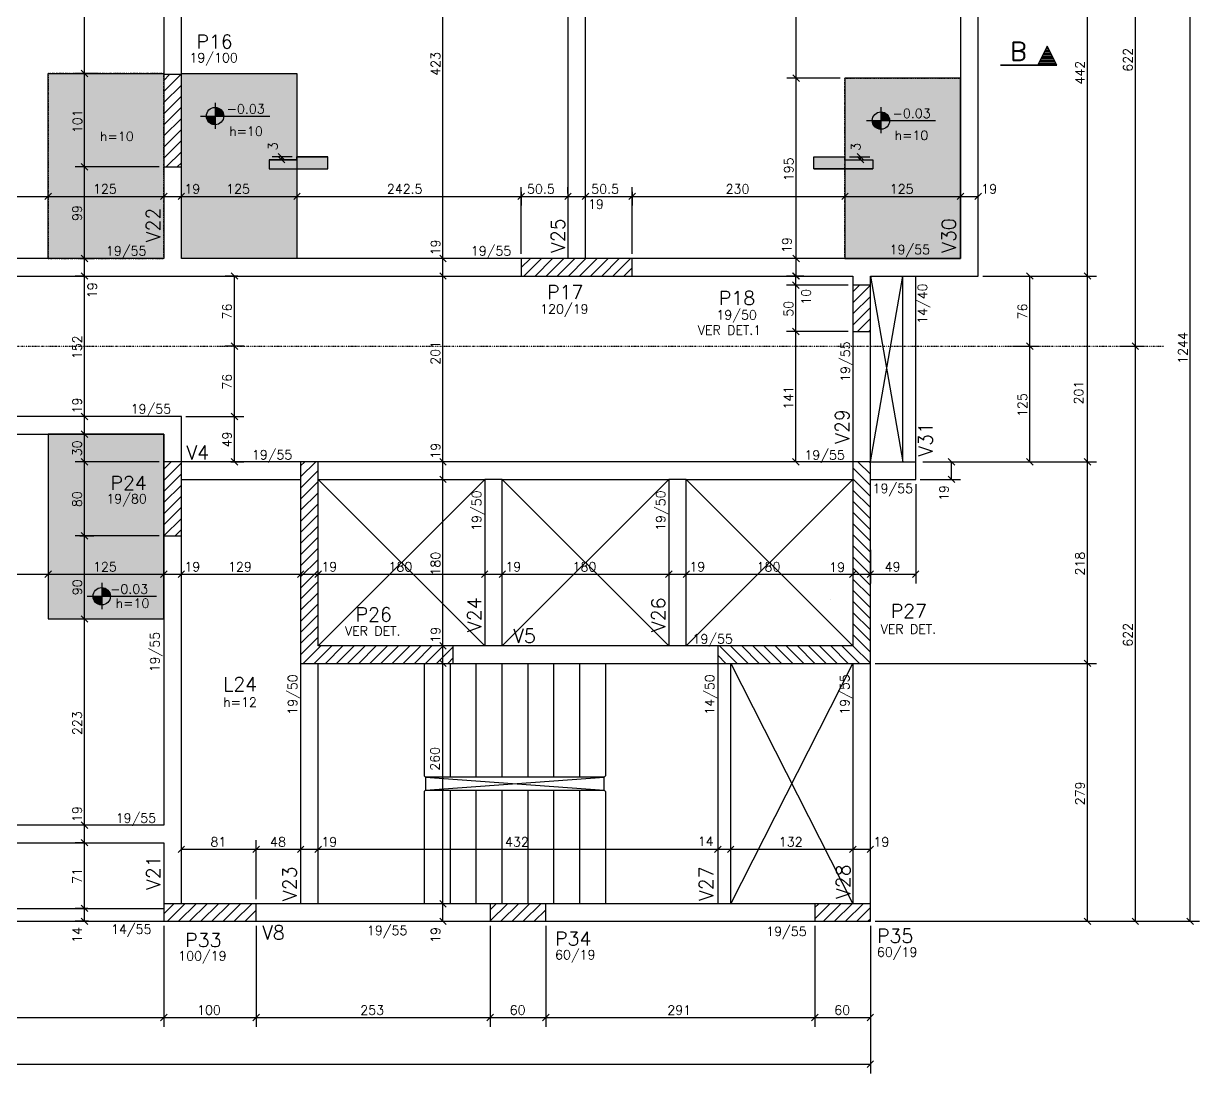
# Model space of a CAD drawing. Extents: x 1005 to 7189, y 1013 to 3983.
# Drawn here: x 4127 to 5399, y 2075 to 3210 of the extents above; entities that cross this region are included whole.
import ezdxf

# ---------------------------------------------------------------- set-up
doc = ezdxf.new("R2010")
doc.units = 0
doc.header["$MEASUREMENT"] = 0
doc.linetypes.add('ESTILO_TQS_0004', pattern=[2, 0.5, -0.4, 0.1, -0.4, 0.1, -0.5])
for name, color, linetype in [('1', 1, 'CONTINUOUS'), ('2', 2, 'CONTINUOUS'), ('3', 3, 'CONTINUOUS'), ('4', 4, 'CONTINUOUS'), ('6', 6, 'CONTINUOUS'), ('7', 7, 'CONTINUOUS'), ('8', 8, 'CONTINUOUS'), ('9', 9, 'CONTINUOUS')]:
    doc.layers.add(name, color=color, linetype=linetype)
doc.styles.get("Standard").update_dxf_attribs({"font": 'ROMANS.SHX'})

msp = doc.modelspace()

# ---------------------------------------------------------------- linework, layer by layer
at = {"layer": '1', "linetype": 'Continuous'}
for p, q in [((5234.021243, 3185.957396), (5223.693898, 3165.3027)), ((5234.021243, 3185.762245), (5223.791447, 3165.302748)), ((5237.212243, 3179.575348), (5230.830195, 3179.575348)), ((5236.414494, 3181.170845), (5231.627943, 3181.170845)), ((5235.61674, 3182.766396), (5232.425692, 3182.766396)), ((5234.818991, 3184.361899), (5233.06004, 3184.361899)), ((5244.39204, 3165.215797), (5234.021243, 3185.957396)), ((5244.250991, 3165.3027), (5234.021243, 3185.762298)), ((5243.594291, 3166.8113), (5224.448147, 3166.8113)), ((5242.796543, 3168.406797), (5225.245943, 3168.406797)), ((5241.998794, 3170.0023), (5226.043692, 3170.0023)), ((5241.200992, 3171.597797), (5226.84144, 3171.597797)), ((5240.403243, 3173.193348), (5227.639189, 3173.193348)), ((5239.605495, 3174.788845), (5228.436937, 3174.788845)), ((5238.80774, 3176.384348), (5229.234698, 3176.384348)), ((5238.009992, 3177.979845), (5230.032446, 3177.979845)), ((5244.250991, 3165.302748), (5183.594289, 3165.302748)), ((5183.594289, 3165.215797), (5244.39204, 3165.215797)), ((4445.7765, 2537.1865), (4625.7765, 2717.1865)), ((4445.7765, 2717.1865), (4625.7765, 2537.1865)), ((4644.7765, 2537.1865), (4824.7765, 2717.1865)), ((4644.7765, 2717.1865), (4824.7765, 2537.1865)), ((4843.7765, 2537.1865), (5023.7765, 2717.1865)), ((4843.7765, 2717.1865), (5023.7765, 2537.1865)), ((4891.7765, 2258.1865), (5023.7765, 2518.1865)), ((4891.7765, 2518.1865), (5023.7765, 2258.1865))]:
    msp.add_line(p, q, dxfattribs=at)
at = {"layer": '2', "linetype": 'Continuous'}
for p, q in [((4196.653279, 3152.650966), (4189.582211, 3159.722034)), ((4196.653279, 3152.650966), (4189.582211, 3159.722034)), ((4966.069431, 3147.650966), (4958.998363, 3154.722034)), ((4966.069431, 3147.650966), (4958.998363, 3154.722034)), ((4288.2765, 3105.1865), (4288.2765, 3105.1865)), ((4402.428968, 3069.537915), (4409.500036, 3062.466848)), ((4402.428968, 3066.537915), (4409.500036, 3059.466848)), ((5028.552964, 3069.537915), (5035.624032, 3062.466848)), ((5028.552964, 3066.537915), (5035.624032, 3059.466848)), ((4196.653279, 3051.650966), (4189.582211, 3058.722034)), ((4196.653279, 3051.650966), (4189.582211, 3058.722034)), ((4196.653279, 3051.650966), (4189.582211, 3058.722034)), ((4150.240966, 3019.806557), (4157.312034, 3026.877624)), ((4150.240966, 3019.806557), (4157.312034, 3026.877624)), ((4275.240966, 3019.806557), (4282.312034, 3026.877624)), ((4275.240966, 3019.806557), (4282.312034, 3026.877624)), ((4294.240966, 3019.806557), (4301.312034, 3026.877624)), ((4294.240966, 3019.806557), (4301.312034, 3026.877624)), ((4419.240966, 3019.806557), (4426.312034, 3026.877624)), ((4419.240966, 3019.806557), (4426.312034, 3026.877624)), ((4661.740966, 3019.806557), (4668.812034, 3026.877624)), ((4661.740966, 3019.806557), (4668.812034, 3026.877624)), ((4661.740966, 3019.806557), (4668.812034, 3026.877624)), ((4712.240966, 3019.806557), (4719.312034, 3026.877624)), ((4712.240966, 3019.806557), (4719.312034, 3026.877624)), ((4731.240966, 3019.806557), (4738.312034, 3026.877624)), ((4731.240966, 3019.806557), (4738.312034, 3026.877624)), ((4781.740966, 3019.806557), (4788.812034, 3026.877624)), ((4781.740966, 3019.806557), (4788.812034, 3026.877624)), ((4781.740966, 3019.806557), (4788.812034, 3026.877624)), ((5011.740966, 3019.806557), (5018.812034, 3026.877624)), ((5011.740966, 3019.806557), (5018.812034, 3026.877624)), ((5136.740966, 3019.806557), (5143.812034, 3026.877624)), ((5136.740966, 3019.806557), (5143.812034, 3026.877624)), ((5136.740966, 3019.806557), (5143.812034, 3026.877624)), ((5155.740966, 3019.806557), (5162.812034, 3026.877624)), ((4196.653279, 2952.650966), (4189.582211, 2959.722034)), ((4196.653279, 2952.650966), (4189.582211, 2959.722034)), ((4584.196828, 2952.650966), (4577.12576, 2959.722034)), ((4584.196828, 2952.650966), (4577.12576, 2959.722034)), ((4966.069431, 2952.650966), (4958.998363, 2959.722034)), ((4966.069431, 2952.650966), (4958.998363, 2959.722034)), ((4196.653279, 2933.650966), (4189.582211, 2940.722034)), ((4196.653279, 2933.650966), (4189.582211, 2940.722034)), ((4358.719242, 2933.650966), (4351.648174, 2940.722034)), ((4584.196828, 2933.650966), (4577.12576, 2940.722034)), ((4584.196828, 2933.650966), (4577.12576, 2940.722034)), ((4725.2765, 2946.6865), (4725.2765, 2946.6865)), ((4965.769499, 2933.650966), (4958.698431, 2940.722034)), ((4966.069431, 2933.650966), (4958.998363, 2940.722034)), ((5218.654108, 2933.650966), (5211.583041, 2940.722034)), ((5280.95719, 2933.650966), (5273.886122, 2940.722034)), ((5280.95719, 2933.650966), (5273.886122, 2940.722034)), ((4965.769499, 2923.650966), (4958.698431, 2930.722034)), ((4965.769499, 2923.650966), (4958.698431, 2930.722034)), ((5033.2765, 2902.1865), (5033.2765, 2902.1865)), ((4965.769499, 2873.650966), (4958.698431, 2880.722034)), ((4965.769499, 2873.650966), (4958.698431, 2880.722034)), ((4358.719242, 2857.650966), (4351.648174, 2864.722034)), ((4358.719242, 2857.650966), (4351.648174, 2864.722034)), ((5218.654108, 2857.650966), (5211.583041, 2864.722034)), ((5218.654108, 2857.650966), (5211.583041, 2864.722034)), ((5332.793071, 2857.650966), (5325.722003, 2864.722034)), ((5332.793071, 2857.650966), (5325.722003, 2864.722034)), ((4196.653279, 2781.650966), (4189.582211, 2788.722034)), ((4196.653279, 2781.650966), (4189.582211, 2788.722034)), ((4358.719242, 2781.650966), (4351.648174, 2788.722034)), ((4358.719242, 2781.650966), (4351.648174, 2788.722034)), ((4196.653279, 2762.650966), (4189.582211, 2769.722034)), ((4196.653279, 2762.650966), (4189.582211, 2769.722034)), ((4196.653279, 2732.650966), (4189.582211, 2739.722034)), ((4196.653279, 2732.650966), (4189.582211, 2739.722034)), ((4358.719242, 2732.650966), (4351.648174, 2739.722034)), ((4584.196828, 2732.650966), (4577.12576, 2739.722034)), ((4584.196828, 2732.650966), (4577.12576, 2739.722034)), ((4965.769499, 2732.650966), (4958.698431, 2739.722034)), ((5133.909631, 2732.650966), (5126.838564, 2739.722034)), ((5218.654108, 2732.650966), (5211.583041, 2739.722034)), ((5280.95719, 2732.650966), (5273.886122, 2739.722034)), ((5280.95719, 2732.650966), (5273.886122, 2739.722034)), ((4584.196828, 2713.650966), (4577.12576, 2720.722034)), ((4584.196828, 2713.650966), (4577.12576, 2720.722034)), ((5133.909631, 2713.650966), (5126.838564, 2720.722034)), ((4288.2765, 2706.1865), (4288.2765, 2706.1865)), ((4196.653279, 2652.650966), (4189.582211, 2659.722034)), ((4196.653279, 2652.650966), (4189.582211, 2659.722034)), ((4196.653279, 2652.650966), (4189.582211, 2659.722034)), ((4150.240966, 2611.10755), (4157.312034, 2618.178618)), ((4150.240966, 2611.10755), (4157.312034, 2618.178618)), ((4275.240966, 2611.10755), (4282.312034, 2618.178618)), ((4275.240966, 2611.10755), (4282.312034, 2618.178618)), ((4275.240966, 2611.10755), (4282.312034, 2618.178618)), ((4294.240966, 2611.10755), (4301.312034, 2618.178618)), ((4294.240966, 2611.10755), (4301.312034, 2618.178618)), ((4423.240966, 2611.10755), (4430.312034, 2618.178618)), ((4423.240966, 2611.10755), (4430.312034, 2618.178618)), ((4442.240966, 2611.10755), (4449.312034, 2618.178618)), ((4442.240966, 2611.10755), (4449.312034, 2618.178618)), ((4622.240966, 2611.10755), (4629.312034, 2618.178618)), ((4622.240966, 2611.10755), (4629.312034, 2618.178618)), ((4641.240966, 2611.10755), (4648.312034, 2618.178618)), ((4641.240966, 2611.10755), (4648.312034, 2618.178618)), ((4821.240966, 2611.10755), (4828.312034, 2618.178618)), ((4821.240966, 2611.10755), (4828.312034, 2618.178618)), ((4840.240966, 2611.10755), (4847.312034, 2618.178618)), ((4840.240966, 2611.10755), (4847.312034, 2618.178618)), ((5020.240966, 2611.10755), (5027.312034, 2618.178618)), ((5020.240966, 2611.10755), (5027.312034, 2618.178618)), ((5039.240966, 2611.10755), (5046.312034, 2618.178618)), ((5039.240966, 2611.10755), (5046.312034, 2618.178618)), ((5039.240966, 2611.10755), (5046.312034, 2618.178618)), ((5088.240966, 2611.10755), (5095.312034, 2618.178618)), ((5000.185841, 2587.277159), (5000.185841, 2587.277159)), ((4196.653279, 2562.650966), (4189.582211, 2569.722034)), ((4196.653279, 2562.650966), (4189.582211, 2569.722034)), ((4584.196828, 2533.650966), (4577.12576, 2540.722034)), ((4584.196828, 2533.650966), (4577.12576, 2540.722034)), ((4584.196828, 2514.650966), (4577.12576, 2521.722034)), ((4584.196828, 2514.650966), (4577.12576, 2521.722034)), ((5033.2765, 2527.6865), (5033.2765, 2527.6865)), ((5280.95719, 2514.650966), (5273.886122, 2521.722034)), ((5280.95719, 2514.650966), (5273.886122, 2521.722034)), ((4196.653279, 2339.650966), (4189.582211, 2346.722034)), ((4196.653279, 2339.650966), (4189.582211, 2346.722034)), ((4196.653279, 2339.650966), (4189.582211, 2346.722034)), ((4196.653279, 2320.650966), (4189.582211, 2327.722034)), ((4196.653279, 2320.650966), (4189.582211, 2327.722034)), ((4294.240966, 2313.54012), (4301.312034, 2320.611188)), ((4375.240966, 2313.54012), (4382.312034, 2320.611188)), ((4375.240966, 2313.54012), (4382.312034, 2320.611188)), ((4423.240966, 2313.54012), (4430.312034, 2320.611188)), ((4423.240966, 2313.54012), (4430.312034, 2320.611188)), ((4442.240966, 2313.54012), (4449.312034, 2320.611188)), ((4442.240966, 2313.54012), (4449.312034, 2320.611188)), ((4874.240966, 2313.54012), (4881.312034, 2320.611188)), ((4874.240966, 2313.54012), (4881.312034, 2320.611188)), ((4888.240966, 2313.54012), (4895.312034, 2320.611188)), ((4888.240966, 2313.54012), (4895.312034, 2320.611188)), ((5020.240966, 2313.54012), (5027.312034, 2320.611188)), ((5020.240966, 2313.54012), (5027.312034, 2320.611188)), ((5039.240966, 2313.54012), (5046.312034, 2320.611188)), ((4196.653279, 2249.650966), (4189.582211, 2256.722034)), ((4196.653279, 2249.650966), (4189.582211, 2256.722034)), ((4584.196828, 2254.650966), (4577.12576, 2261.722034)), ((4584.196828, 2254.650966), (4577.12576, 2261.722034)), ((4196.653279, 2235.650966), (4189.582211, 2242.722034)), ((4328.7765, 2248.6865), (4328.7765, 2248.6865)), ((4584.196828, 2235.650966), (4577.12576, 2242.722034)), ((4661.7765, 2248.6865), (4661.7765, 2248.6865)), ((5012.7765, 2248.6865), (5012.7765, 2248.6865)), ((5280.95719, 2235.650966), (5273.886122, 2242.722034)), ((5332.793071, 2235.650966), (5325.722003, 2242.722034)), ((5392.133999, 2235.650966), (5385.062932, 2242.722034)), ((4275.240966, 2131.599585), (4282.312034, 2138.670652)), ((4275.240966, 2131.599585), (4282.312034, 2138.670652)), ((4375.240966, 2131.599585), (4382.312034, 2138.670652)), ((4375.240966, 2131.599585), (4382.312034, 2138.670652)), ((4628.240966, 2131.599585), (4635.312034, 2138.670652)), ((4628.240966, 2131.599585), (4635.312034, 2138.670652)), ((4688.240966, 2131.599585), (4695.312034, 2138.670652)), ((4688.240966, 2131.599585), (4695.312034, 2138.670652)), ((4979.240966, 2131.599585), (4986.312034, 2138.670652)), ((4979.240966, 2131.599585), (4986.312034, 2138.670652)), ((5039.240966, 2131.599585), (5046.312034, 2138.670652)), ((5039.240966, 2081.036197), (5046.312034, 2088.107265))]:
    msp.add_line(p, q, dxfattribs=at)
at = {"layer": '3', "linetype": 'Continuous'}
for p, q in [((4278.7765, 3136.799048), (4297.163952, 3155.1865)), ((4278.7765, 3148.819864), (4285.143136, 3155.1865)), ((4278.7765, 3124.778233), (4297.7765, 3143.778233)), ((4278.7765, 3112.757418), (4297.7765, 3131.757418)), ((4278.7765, 3100.736603), (4297.7765, 3119.736603)), ((4334.192855, 3124.630274), (4334.192855, 3096.421306)), ((4334.192855, 3119.52589), (4334.192855, 3100.77589)), ((4334.192855, 3119.070379), (4337.079699, 3119.070379)), ((4334.192855, 3118.475743), (4338.504202, 3118.475743)), ((4334.192855, 3117.881106), (4339.497049, 3117.881106)), ((4334.192855, 3117.28646), (4340.273494, 3117.28646)), ((4334.192855, 3116.691868), (4340.908999, 3116.691868)), ((4334.192855, 3116.097231), (4341.440756, 3116.097231)), ((4334.192855, 3115.502585), (4341.890258, 3115.502585)), ((5054.223945, 3119.73033), (5054.223945, 3091.521363)), ((4278.7765, 3088.715787), (4297.7765, 3107.715787)), ((4318.549294, 3110.15089), (4393.320615, 3110.15089)), ((4334.192819, 3109.556289), (4324.817819, 3109.556289)), ((4324.817855, 3110.15089), (4343.567855, 3110.15089)), ((4334.192819, 3108.961652), (4324.893565, 3108.961652)), ((4334.192819, 3108.367015), (4324.989087, 3108.367015)), ((4334.192819, 3107.772379), (4325.124557, 3107.772379)), ((4334.192819, 3107.177778), (4325.301761, 3107.177778)), ((4334.192819, 3106.583105), (4325.52324, 3106.583105)), ((4334.192819, 3105.988504), (4325.792534, 3105.988504)), ((4334.192819, 3105.393867), (4326.114399, 3105.393867)), ((4334.192819, 3104.79923), (4326.495416, 3104.79923)), ((4334.192819, 3104.204594), (4326.944954, 3104.204594)), ((4334.192819, 3103.609993), (4327.476675, 3103.609993)), ((4334.192819, 3103.015311), (4328.11218, 3103.015311)), ((4334.192819, 3102.42071), (4328.888626, 3102.42071)), ((4334.192855, 3114.907949), (4342.271275, 3114.907949)), ((4334.192855, 3114.313312), (4342.59314, 3114.313312)), ((4334.192855, 3113.718675), (4342.862434, 3113.718675)), ((4334.192855, 3113.124038), (4343.083913, 3113.124038)), ((4334.192855, 3112.529437), (4343.261118, 3112.529437)), ((4334.192855, 3111.9348), (4343.396551, 3111.9348)), ((4334.192855, 3111.340164), (4343.492109, 3111.340164)), ((4334.192855, 3110.745527), (4343.567855, 3110.745527)), ((5038.580384, 3105.250947), (5113.351705, 3105.250947)), ((5054.22391, 3104.656346), (5044.84891, 3104.656346)), ((5044.848945, 3105.250947), (5063.598945, 3105.250947)), ((5054.22391, 3104.061709), (5044.924655, 3104.061709)), ((5054.22391, 3103.467072), (5045.020178, 3103.467072)), ((5054.22391, 3102.872435), (5045.155647, 3102.872435)), ((5054.223945, 3114.625947), (5054.223945, 3095.875947)), ((5054.223945, 3114.170436), (5057.110789, 3114.170436)), ((5054.223945, 3113.575799), (5058.535292, 3113.575799)), ((5054.223945, 3112.981162), (5059.528139, 3112.981162)), ((5054.223945, 3112.386517), (5060.304585, 3112.386517)), ((5054.223945, 3111.791925), (5060.940089, 3111.791925)), ((5054.223945, 3111.197288), (5061.471846, 3111.197288)), ((5054.223945, 3110.602642), (5061.921349, 3110.602642)), ((5054.223945, 3110.008005), (5062.302366, 3110.008005)), ((5054.223945, 3109.413368), (5062.624231, 3109.413368)), ((5054.223945, 3108.818732), (5062.893524, 3108.818732)), ((5054.223945, 3108.224095), (5063.115003, 3108.224095)), ((5054.223945, 3107.629494), (5063.292208, 3107.629494)), ((5054.223945, 3107.034857), (5063.427642, 3107.034857)), ((5054.223945, 3106.44022), (5063.5232, 3106.44022)), ((5054.223945, 3105.845583), (5063.598945, 3105.845583)), ((4278.7765, 3076.694972), (4297.7765, 3095.694972)), ((4334.192819, 3101.826073), (4329.881472, 3101.826073)), ((4334.192819, 3101.231436), (4331.306011, 3101.231436)), ((5054.22391, 3102.277834), (5045.332852, 3102.277834)), ((5054.22391, 3101.683162), (5045.554331, 3101.683162)), ((5054.22391, 3101.088561), (5045.823624, 3101.088561)), ((5054.22391, 3100.493924), (5046.145489, 3100.493924)), ((5054.22391, 3099.899287), (5046.526506, 3099.899287)), ((5054.22391, 3099.30465), (5046.976044, 3099.30465)), ((5054.22391, 3098.710049), (5047.507766, 3098.710049)), ((5054.22391, 3098.115368), (5048.14327, 3098.115368)), ((5054.22391, 3097.520767), (5048.919716, 3097.520767)), ((5054.22391, 3096.92613), (5049.912563, 3096.92613)), ((5054.22391, 3096.331493), (5051.337102, 3096.331493)), ((4278.7765, 3064.674157), (4297.7765, 3083.674157)), ((4281.309659, 3055.1865), (4297.7765, 3071.653341)), ((4293.330474, 3055.1865), (4297.7765, 3059.632526)), ((4665.2765, 2946.299915), (4675.163085, 2956.1865)), ((4668.1839, 2937.1865), (4687.1839, 2956.1865)), ((4680.204716, 2937.1865), (4699.204716, 2956.1865)), ((4692.225531, 2937.1865), (4711.225531, 2956.1865)), ((4704.246346, 2937.1865), (4723.246346, 2956.1865)), ((4716.267161, 2937.1865), (4735.267161, 2956.1865)), ((4728.287977, 2937.1865), (4747.287977, 2956.1865)), ((4740.308792, 2937.1865), (4759.308792, 2956.1865)), ((4752.329607, 2937.1865), (4771.329607, 2956.1865)), ((4764.350423, 2937.1865), (4783.350423, 2956.1865)), ((4776.371238, 2937.1865), (4785.2765, 2946.091762)), ((5023.7765, 2920.133826), (5030.829174, 2927.1865)), ((5023.7765, 2908.113011), (5042.7765, 2927.113011)), ((5023.7765, 2896.092195), (5042.7765, 2915.092195)), ((5023.7765, 2884.07138), (5042.7765, 2903.07138)), ((5028.912435, 2877.1865), (5042.7765, 2891.050565)), ((5040.93325, 2877.1865), (5042.7765, 2879.02975)), ((4278.7765, 2728.091329), (4286.871671, 2736.1865)), ((4278.7765, 2716.070514), (4297.7765, 2735.070514)), ((4426.7765, 2719.82073), (4443.14227, 2736.1865)), ((4426.7765, 2731.841545), (4431.121455, 2736.1865)), ((5029.260171, 2736.1865), (5042.7765, 2722.670171)), ((5041.280986, 2736.1865), (5042.7765, 2734.690986)), ((5042.7765, 2736.1865), (5091.7765, 2736.1865)), ((4278.7765, 2704.049698), (4297.7765, 2723.049698)), ((4426.7765, 2707.799915), (4445.7765, 2726.799915)), ((5023.7765, 2729.649356), (5042.7765, 2710.649356)), ((4278.7765, 2692.028883), (4297.7765, 2711.028883)), ((4426.7765, 2695.7791), (4445.7765, 2714.7791)), ((5023.7765, 2717.62854), (5042.7765, 2698.62854)), ((5042.7765, 2717.1865), (5091.7765, 2717.1865)), ((4278.7765, 2680.008068), (4297.7765, 2699.008068)), ((4426.7765, 2683.758284), (4445.7765, 2702.758284)), ((5023.7765, 2705.607725), (5042.7765, 2686.607725)), ((4278.7765, 2667.987252), (4297.7765, 2686.987252)), ((4426.7765, 2671.737469), (4445.7765, 2690.737469)), ((5023.7765, 2693.58691), (5042.7765, 2674.58691)), ((4278.996563, 2656.1865), (4297.7765, 2674.966437)), ((4426.7765, 2659.716654), (4445.7765, 2678.716654)), ((5023.7765, 2681.566095), (5042.7765, 2662.566095)), ((4291.017378, 2656.1865), (4297.7765, 2662.945622)), ((4426.7765, 2647.695839), (4445.7765, 2666.695839)), ((5023.7765, 2669.545279), (5042.7765, 2650.545279)), ((5023.7765, 2657.524464), (5042.7765, 2638.524464)), ((4426.7765, 2635.675023), (4445.7765, 2654.675023)), ((5023.7765, 2645.503649), (5042.7765, 2626.503649)), ((4426.7765, 2623.654208), (4445.7765, 2642.654208)), ((5023.7765, 2633.482833), (5042.7765, 2614.482833)), ((4426.7765, 2611.633393), (4445.7765, 2630.633393)), ((5023.7765, 2621.462018), (5042.7765, 2602.462018)), ((4426.7765, 2599.612577), (4445.7765, 2618.612577)), ((4426.7765, 2587.591762), (4445.7765, 2606.591762)), ((5023.7765, 2609.441203), (5042.7765, 2590.441203)), ((4211.650409, 2605.190157), (4211.650409, 2576.981189)), ((4211.650409, 2600.085773), (4211.650409, 2581.335773)), ((4211.650409, 2599.630262), (4214.537252, 2599.630262)), ((4211.650409, 2599.035625), (4215.961756, 2599.035625)), ((4211.650409, 2598.440989), (4216.954602, 2598.440989)), ((4211.650409, 2597.846343), (4217.731048, 2597.846343)), ((4211.650409, 2597.251751), (4218.366553, 2597.251751)), ((4211.650409, 2596.657114), (4218.898309, 2596.657114)), ((4211.650409, 2596.062468), (4219.347812, 2596.062468)), ((4211.650409, 2595.467831), (4219.728829, 2595.467831)), ((4211.650409, 2594.873195), (4220.050694, 2594.873195)), ((4211.650409, 2594.278558), (4220.319988, 2594.278558)), ((4426.7765, 2575.570947), (4445.7765, 2594.570947)), ((5023.7765, 2597.420388), (5042.7765, 2578.420388)), ((4196.006847, 2590.710773), (4270.778168, 2590.710773)), ((4211.650373, 2590.116172), (4202.275373, 2590.116172)), ((4202.275409, 2590.710773), (4221.025409, 2590.710773)), ((4211.650373, 2589.521535), (4202.351118, 2589.521535)), ((4211.650373, 2588.926898), (4202.446641, 2588.926898)), ((4211.650373, 2588.332261), (4202.58211, 2588.332261)), ((4211.650373, 2587.73766), (4202.759315, 2587.73766)), ((4211.650373, 2587.142988), (4202.980794, 2587.142988)), ((4211.650373, 2586.548387), (4203.250088, 2586.548387)), ((4211.650373, 2585.95375), (4203.571953, 2585.95375)), ((4211.650373, 2585.359113), (4203.952969, 2585.359113)), ((4211.650373, 2584.764476), (4204.402508, 2584.764476)), ((4211.650373, 2584.169875), (4204.934229, 2584.169875)), ((4211.650373, 2583.575194), (4205.569733, 2583.575194)), ((4211.650373, 2582.980593), (4206.346179, 2582.980593)), ((4211.650373, 2582.385956), (4207.339026, 2582.385956)), ((4211.650373, 2581.791319), (4208.763565, 2581.791319)), ((4211.650409, 2593.683921), (4220.541466, 2593.683921)), ((4211.650409, 2593.08932), (4220.718671, 2593.08932)), ((4211.650409, 2592.494683), (4220.854105, 2592.494683)), ((4211.650409, 2591.900046), (4220.949663, 2591.900046)), ((4211.650409, 2591.30541), (4221.025409, 2591.30541)), ((4426.7765, 2563.550132), (4445.7765, 2582.550132)), ((5023.7765, 2585.399572), (5042.7765, 2566.399572)), ((4426.7765, 2551.529316), (4445.7765, 2570.529316)), ((5023.7765, 2573.378757), (5042.7765, 2554.378757)), ((4426.7765, 2539.508501), (4445.7765, 2558.508501)), ((5023.7765, 2561.357942), (5042.7765, 2542.357942)), ((4426.7765, 2527.487686), (4445.7765, 2546.487686)), ((5023.7765, 2549.337127), (5042.7765, 2530.337127)), ((4429.49613, 2518.1865), (4448.49613, 2537.1865)), ((4441.516945, 2518.1865), (4460.516945, 2537.1865)), ((4453.53776, 2518.1865), (4472.53776, 2537.1865)), ((4465.558575, 2518.1865), (4484.558575, 2537.1865)), ((4477.579391, 2518.1865), (4496.579391, 2537.1865)), ((4489.600206, 2518.1865), (4508.600206, 2537.1865)), ((4501.621021, 2518.1865), (4520.621021, 2537.1865)), ((4513.641837, 2518.1865), (4532.641837, 2537.1865)), ((4525.662652, 2518.1865), (4544.662652, 2537.1865)), ((4537.683467, 2518.1865), (4556.683467, 2537.1865)), ((4549.704282, 2518.1865), (4568.704282, 2537.1865)), ((4561.725098, 2518.1865), (4580.725098, 2537.1865)), ((4573.745913, 2518.1865), (4591.7765, 2536.217087)), ((4879.656528, 2537.1865), (4898.656528, 2518.1865)), ((4891.677343, 2537.1865), (4910.677343, 2518.1865)), ((4903.698158, 2537.1865), (4922.698158, 2518.1865)), ((4915.718974, 2537.1865), (4934.718974, 2518.1865)), ((4927.739789, 2537.1865), (4946.739789, 2518.1865)), ((4939.760604, 2537.1865), (4958.760604, 2518.1865)), ((4951.78142, 2537.1865), (4970.78142, 2518.1865)), ((4963.802235, 2537.1865), (4982.802235, 2518.1865)), ((4975.82305, 2537.1865), (4994.82305, 2518.1865)), ((4987.843865, 2537.1865), (5006.843865, 2518.1865)), ((4999.864681, 2537.1865), (5018.864681, 2518.1865)), ((5011.885496, 2537.1865), (5030.885496, 2518.1865)), ((5023.7765, 2537.316311), (5042.7765, 2518.316311)), ((4585.766728, 2518.1865), (4591.7765, 2524.196272)), ((4877.7765, 2527.045713), (4886.635713, 2518.1865)), ((3863.2765, 2253.1865), (4278.7765, 2253.1865)), ((4278.7765, 2247.258718), (4289.704282, 2258.1865)), ((4282.725098, 2239.1865), (4301.725098, 2258.1865)), ((4294.745913, 2239.1865), (4313.745913, 2258.1865)), ((4306.766728, 2239.1865), (4325.766728, 2258.1865)), ((4318.787543, 2239.1865), (4337.787543, 2258.1865)), ((4330.808359, 2239.1865), (4349.808359, 2258.1865)), ((4342.829174, 2239.1865), (4361.829174, 2258.1865)), ((4354.849989, 2239.1865), (4373.849989, 2258.1865)), ((4366.870805, 2239.1865), (4378.7765, 2251.092195)), ((4631.7765, 2239.634259), (4650.328741, 2258.1865)), ((4631.7765, 2251.655075), (4638.307925, 2258.1865)), ((4643.349556, 2239.1865), (4662.349556, 2258.1865)), ((4655.370371, 2239.1865), (4674.370371, 2258.1865)), ((4667.391187, 2239.1865), (4686.391187, 2258.1865)), ((4679.412002, 2239.1865), (4691.7765, 2251.550998)), ((4982.7765, 2242.030616), (4998.932384, 2258.1865)), ((4982.7765, 2254.051431), (4986.911569, 2258.1865)), ((4991.953199, 2239.1865), (5010.953199, 2258.1865)), ((5003.974014, 2239.1865), (5022.974014, 2258.1865)), ((5015.99483, 2239.1865), (5034.99483, 2258.1865)), ((5028.015645, 2239.1865), (5042.7765, 2253.947355)), ((3863.2765, 2239.1865), (4278.7765, 2239.1865)), ((4691.432817, 2239.1865), (4691.7765, 2239.530183)), ((5040.03646, 2239.1865), (5042.7765, 2241.92654))]:
    msp.add_line(p, q, dxfattribs=at)
for points in [[(4278.7765, 3379.1865), (4278.7765, 3155.1865)], [(4297.7765, 3155.1865), (4297.7765, 3379.1865)], [(4715.7765, 3379.1865), (4715.7765, 2956.1865)], [(4734.7765, 2956.1865), (4734.7765, 3379.1865)], [(5140.2765, 3379.1865), (5140.2765, 2956.1865)], [(5140.2765, 3379.1865), (5140.2765, 3017.1865)], [(5159.2765, 2937.1865), (5159.2765, 3379.1865)], [(4278.7765, 3055.1865), (4278.7765, 2956.1865)], [(4297.7765, 2956.1865), (4297.7765, 3055.1865)], [(4278.7765, 2956.1865), (3860.7765, 2956.1865)], [(4665.2765, 2956.1865), (4297.7765, 2956.1865)], [(5033.2765, 2956.1865), (4785.2765, 2956.1865)], [(5140.2765, 2956.1865), (5033.2765, 2956.1865)], [(3851.2765, 2937.1865), (4288.2765, 2937.1865)], [(4288.2765, 2937.1865), (4665.2765, 2937.1865)], [(4785.2765, 2937.1865), (5023.7765, 2937.1865)], [(5023.7765, 2937.1865), (5023.7765, 2927.1865)], [(5042.7765, 2937.1865), (5159.2765, 2937.1865)], [(5042.7765, 2927.1865), (5042.7765, 2937.1865)], [(5077.7765, 2736.1865), (5077.7765, 2937.1865)], [(5091.7765, 2717.1865), (5091.7765, 2937.1865)], [(5023.7765, 2877.1865), (5023.7765, 2736.1865)], [(5042.7765, 2736.1865), (5042.7765, 2877.1865)], [(4297.7765, 2785.1865), (3851.2765, 2785.1865)], [(4297.7765, 2736.1865), (4297.7765, 2785.1865)], [(3860.7765, 2766.1865), (4278.7765, 2766.1865)], [(4278.7765, 2766.1865), (4278.7765, 2736.1865)], [(4426.7765, 2736.1865), (4297.7765, 2736.1865)], [(4635.2765, 2736.1865), (4445.7765, 2736.1865)], [(4834.2765, 2736.1865), (4635.2765, 2736.1865)], [(5023.7765, 2736.1865), (4834.2765, 2736.1865)], [(4297.7765, 2717.1865), (4426.7765, 2717.1865)], [(4445.7765, 2717.1865), (4625.7765, 2717.1865)], [(4625.7765, 2717.1865), (4625.7765, 2537.1865)], [(4644.7765, 2717.1865), (4625.7765, 2717.1865)], [(4644.7765, 2717.1865), (4824.7765, 2717.1865)], [(4644.7765, 2537.1865), (4644.7765, 2717.1865)], [(4824.7765, 2717.1865), (4824.7765, 2537.1865)], [(4843.7765, 2717.1865), (4824.7765, 2717.1865)], [(4843.7765, 2717.1865), (5023.7765, 2717.1865)], [(4843.7765, 2537.1865), (4843.7765, 2717.1865)], [(4278.7765, 2656.1865), (4278.7765, 2343.1865)], [(4297.7765, 2333.6865), (4297.7765, 2656.1865)], [(4625.7765, 2537.1865), (4591.7765, 2537.1865)], [(4644.7765, 2537.1865), (4625.7765, 2537.1865)], [(4824.7765, 2537.1865), (4644.7765, 2537.1865)], [(4843.7765, 2537.1865), (4824.7765, 2537.1865)], [(4877.7765, 2537.1865), (4843.7765, 2537.1865)], [(4426.7765, 2518.1865), (4426.7765, 2258.1865)], [(4445.7765, 2258.1865), (4445.7765, 2518.1865)], [(4591.7765, 2518.1865), (4635.2765, 2518.1865)], [(4635.2765, 2518.1865), (4834.2765, 2518.1865)], [(4834.2765, 2518.1865), (4877.7765, 2518.1865)], [(4877.7765, 2518.1865), (4877.7765, 2258.1865)], [(4891.7765, 2258.1865), (4891.7765, 2518.1865)], [(5023.7765, 2518.1865), (5023.7765, 2258.1865)], [(5042.7765, 2258.1865), (5042.7765, 2518.1865)], [(4278.7765, 2343.1865), (3860.7765, 2343.1865)], [(4297.7765, 2258.1865), (4297.7765, 2333.6865)], [(3860.7765, 2324.1865), (4278.7765, 2324.1865)], [(4278.7765, 2324.1865), (4278.7765, 2258.1865)], [(4426.7765, 2258.1865), (4378.7765, 2258.1865)], [(4445.7765, 2258.1865), (4426.7765, 2258.1865)], [(4631.7765, 2258.1865), (4445.7765, 2258.1865)], [(4877.7765, 2258.1865), (4691.7765, 2258.1865)], [(4891.7765, 2258.1865), (4877.7765, 2258.1865)], [(4982.7765, 2258.1865), (4891.7765, 2258.1865)], [(4378.7765, 2239.1865), (4436.2765, 2239.1865)], [(4436.2765, 2239.1865), (4631.7765, 2239.1865)], [(4691.7765, 2239.1865), (4884.7765, 2239.1865)], [(4884.7765, 2239.1865), (4982.7765, 2239.1865)]]:
    msp.add_lwpolyline(points, dxfattribs=at)
at = {"layer": '3', "linetype": 'ESTILO_TQS_0004'}
for points in [[(4153.7765, 2956.1865), (4278.7765, 2956.1865), (4278.7765, 3156.1865), (4153.7765, 3156.1865), (4153.7765, 2956.1865)], [(4297.7765, 3156.1865), (4422.7765, 3156.1865), (4422.7765, 2956.1865), (4297.7765, 2956.1865), (4297.7765, 3156.1865)], [(5015.2765, 3151.1865), (5140.2765, 3151.1865), (5140.2765, 2956.1865), (5015.2765, 2956.1865), (5015.2765, 3151.1865)], [(4278.7765, 2766.1865), (4153.7765, 2766.1865), (4153.7765, 2566.1865), (4278.7765, 2566.1865), (4278.7765, 2766.1865)]]:
    msp.add_lwpolyline(points, dxfattribs=at)
at = {"layer": '3', "linetype": 'Continuous'}
for centre in [(4334.192855, 3110.15089), (5054.223945, 3105.250947), (4211.650409, 2590.710773)]:
    msp.add_circle(centre, 9.375, dxfattribs=at)
at = {"layer": '6', "linetype": 'Continuous'}
for p, q in [((4422.7765, 3066.002381), (4456.307957, 3066.002381)), ((4422.7765, 3063.002381), (4422.7765, 3066.002381)), ((4441.7765, 3066.002381), (4441.7765, 3066.002381)), ((4981.745043, 3066.002381), (5015.2765, 3066.002381)), ((4996.2765, 3066.002381), (4996.2765, 3066.002381)), ((5015.2765, 3063.002381), (5015.2765, 3066.002381)), ((4392.7765, 3063.002381), (4422.7765, 3063.002381)), ((4392.7765, 3053.002381), (4456.307957, 3053.002381)), ((4981.745043, 3053.002381), (5045.2765, 3053.002381)), ((5015.2765, 3063.002381), (5045.2765, 3063.002381))]:
    msp.add_line(p, q, dxfattribs=at)
at = {"layer": '7', "linetype": 'Continuous'}
for points in [[(4278.7765, 3055.1865), (4297.7765, 3055.1865), (4297.7765, 3155.1865), (4278.7765, 3155.1865), (4278.7765, 3055.1865)], [(4665.2765, 2937.1865), (4785.2765, 2937.1865), (4785.2765, 2956.1865), (4665.2765, 2956.1865), (4665.2765, 2937.1865)], [(5023.7765, 2877.1865), (5042.7765, 2877.1865), (5042.7765, 2927.1865), (5023.7765, 2927.1865), (5023.7765, 2877.1865)], [(4278.7765, 2656.1865), (4297.7765, 2656.1865), (4297.7765, 2736.1865), (4278.7765, 2736.1865), (4278.7765, 2656.1865)], [(4426.7765, 2518.1865), (4591.7765, 2518.1865), (4591.7765, 2537.1865), (4445.7765, 2537.1865), (4445.7765, 2736.1865), (4426.7765, 2736.1865), (4426.7765, 2518.1865)], [(5042.7765, 2518.1865), (5042.7765, 2736.1865), (5023.7765, 2736.1865), (5023.7765, 2537.1865), (4877.7765, 2537.1865), (4877.7765, 2518.1865), (5042.7765, 2518.1865)], [(4278.7765, 2239.1865), (4378.7765, 2239.1865), (4378.7765, 2258.1865), (4278.7765, 2258.1865), (4278.7765, 2239.1865)], [(4631.7765, 2239.1865), (4691.7765, 2239.1865), (4691.7765, 2258.1865), (4631.7765, 2258.1865), (4631.7765, 2239.1865)], [(4982.7765, 2239.1865), (5042.7765, 2239.1865), (5042.7765, 2258.1865), (4982.7765, 2258.1865), (4982.7765, 2239.1865)]]:
    msp.add_lwpolyline(points, dxfattribs=at)
at = {"layer": '8', "linetype": 'Continuous'}
for points in [[(4392.7765, 3053.002381), (4456.307957, 3053.002381), (4456.307957, 3066.002381), (4422.7765, 3066.002381), (4422.7765, 3063.002381), (4392.7765, 3063.002381), (4392.7765, 3053.002381)], [(5045.2765, 3053.002381), (4981.745043, 3053.002381), (4981.745043, 3066.002381), (5015.2765, 3066.002381), (5015.2765, 3063.002381), (5045.2765, 3063.002381), (5045.2765, 3053.002381)]]:
    msp.add_lwpolyline(points, dxfattribs=at)
for points in [[(4456.307957, 3053.002381), (4456.307957, 3066.002381), (4422.7765, 3066.002381)], [(4456.307957, 3053.002381), (4422.7765, 3066.002381), (4422.7765, 3063.002381)], [(4981.745043, 3066.002381), (5015.2765, 3066.002381), (4981.745043, 3053.002381)], [(5015.2765, 3066.002381), (5015.2765, 3063.002381), (4981.745043, 3053.002381)], [(4456.307957, 3053.002381), (4422.7765, 3063.002381), (4392.7765, 3063.002381)], [(4456.307957, 3053.002381), (4392.7765, 3063.002381), (4392.7765, 3053.002381)], [(4981.745043, 3053.002381), (5015.2765, 3063.002381), (5045.2765, 3053.002381)], [(5015.2765, 3063.002381), (5045.2765, 3063.002381), (5045.2765, 3053.002381)]]:
    msp.add_solid(points, dxfattribs=at)
at = {"layer": '9', "linetype": 'Continuous'}
for p, q in [((5329.257537, 2861.1865), (5329.257537, 3483.1865)), ((5388.598466, 2239.1865), (5388.598466, 3483.1865)), ((4193.117745, 3156.1865), (4193.117745, 3379.1865)), ((4580.661294, 2956.1865), (4580.661294, 3379.1865)), ((4962.533897, 3151.1865), (4962.533897, 3379.1865)), ((5277.421656, 2937.1865), (5277.421656, 3379.1865)), ((4207.467759, 3156.1865), (4183.117745, 3156.1865)), ((4193.117745, 3055.1865), (4193.117745, 3156.1865)), ((5010.2765, 3151.1865), (4952.533897, 3151.1865)), ((4962.533897, 2956.1865), (4962.533897, 3151.1865)), ((4417.7765, 3066.002381), (4395.964502, 3066.002381)), ((4405.964502, 3066.002381), (4405.964502, 3063.002381)), ((5020.2765, 3066.002381), (5042.088498, 3066.002381)), ((5032.088498, 3063.002381), (5032.088498, 3066.002381)), ((4273.7765, 3055.1865), (4183.117745, 3055.1865)), ((4202.890012, 3055.1865), (4183.117745, 3055.1865)), ((4193.117745, 2956.1865), (4193.117745, 3055.1865)), ((4404.797296, 3063.002381), (4395.964502, 3063.002381)), ((5033.255704, 3063.002381), (5042.088498, 3063.002381)), ((4297.7765, 3003.956213), (4297.7765, 3033.342091)), ((4665.2765, 2961.1865), (4665.2765, 3033.342091)), ((4665.2765, 3028.342091), (4665.2765, 3013.342091)), ((4715.7765, 3026.57781), (4715.7765, 3033.342091)), ((4734.7765, 3026.78646), (4734.7765, 3033.342091)), ((4785.2765, 2961.1865), (4785.2765, 3033.342091)), ((4785.2765, 3028.342091), (4785.2765, 3013.342091)), ((5015.2765, 3034.347586), (5015.2765, 3013.342091)), ((5140.2765, 3022.1865), (5140.2765, 3033.342091)), ((5140.2765, 3022.1865), (5140.2765, 3033.342091)), ((5159.2765, 3021.294754), (5159.2765, 3033.342091)), ((3860.7765, 3023.342091), (4153.7765, 3023.342091)), ((4153.7765, 3023.342091), (4278.7765, 3023.342091)), ((4278.7765, 3023.342091), (4297.7765, 3023.342091)), ((4297.7765, 3023.342091), (4422.7765, 3023.342091)), ((4422.7765, 3023.342091), (4665.2765, 3023.342091)), ((4665.2765, 3023.342091), (4715.7765, 3023.342091)), ((4715.7765, 3023.342091), (4734.7765, 3023.342091)), ((4734.7765, 3023.342091), (4785.2765, 3023.342091)), ((4785.2765, 3023.342091), (5015.2765, 3023.342091)), ((5015.2765, 3023.342091), (5140.2765, 3023.342091)), ((5140.2765, 3023.342091), (5159.2765, 3023.342091)), ((4188.458656, 2956.1865), (4203.117745, 2956.1865)), ((4193.117745, 2937.1865), (4193.117745, 2956.1865)), ((4580.661294, 2937.1865), (4580.661294, 2956.1865)), ((4970.798638, 2956.1865), (4952.533897, 2956.1865)), ((4962.533897, 2937.1865), (4962.533897, 2956.1865)), ((4191.182772, 2937.1865), (4183.117745, 2937.1865)), ((4193.117745, 2785.1865), (4193.117745, 2937.1865)), ((4358.849533, 2937.1865), (4345.183708, 2937.1865)), ((4355.183708, 2861.1865), (4355.183708, 2937.1865)), ((4580.661294, 2736.1865), (4580.661294, 2937.1865)), ((4962.533897, 2937.1865), (4952.233965, 2937.1865)), ((4970.798638, 2937.1865), (4952.533897, 2937.1865)), ((4962.233965, 2927.1865), (4962.233965, 2937.1865)), ((5042.7765, 2937.1865), (5077.7765, 2736.1865)), ((5042.7765, 2736.1865), (5077.7765, 2937.1865)), ((5164.2765, 2937.1865), (5287.421656, 2937.1865)), ((5215.118574, 2861.1865), (5215.118574, 2937.1865)), ((5218.488172, 2937.1865), (5225.118574, 2937.1865)), ((5277.421656, 2736.1865), (5277.421656, 2937.1865)), ((5018.7765, 2927.1865), (4952.233965, 2927.1865)), ((4962.233965, 2877.1865), (4962.233965, 2927.1865)), ((5018.7765, 2877.1865), (4952.233965, 2877.1865)), ((4962.233965, 2736.1865), (4962.233965, 2877.1865)), ((4365.235629, 2861.1865), (4345.183708, 2861.1865)), ((4355.183708, 2785.1865), (4355.183708, 2861.1865)), ((5197.292938, 2861.1865), (5225.118574, 2861.1865)), ((5215.118574, 2736.1865), (5215.118574, 2861.1865)), ((5313.231298, 2861.1865), (5339.257537, 2861.1865)), ((5329.257537, 2239.1865), (5329.257537, 2861.1865)), ((4190.784823, 2785.1865), (4183.117745, 2785.1865)), ((4193.117745, 2766.1865), (4193.117745, 2785.1865)), ((4302.7765, 2785.1865), (4365.183708, 2785.1865)), ((4355.183708, 2736.1865), (4355.183708, 2785.1865)), ((4191.189949, 2766.1865), (4203.117745, 2766.1865)), ((4193.117745, 2736.1865), (4193.117745, 2766.1865)), ((4273.7765, 2736.1865), (4183.117745, 2736.1865)), ((4193.117745, 2656.1865), (4193.117745, 2736.1865)), ((4351.152555, 2736.1865), (4365.183708, 2736.1865)), ((4580.661294, 2717.1865), (4580.661294, 2736.1865)), ((4971.860796, 2736.1865), (4952.233965, 2736.1865)), ((5099.410423, 2736.1865), (5287.421656, 2736.1865)), ((5124.194939, 2736.1865), (5140.374098, 2736.1865)), ((5130.374098, 2717.1865), (5130.374098, 2736.1865)), ((5164.2765, 2736.1865), (5225.118574, 2736.1865)), ((5277.421656, 2518.1865), (5277.421656, 2736.1865)), ((4580.661294, 2537.1865), (4580.661294, 2717.1865)), ((5091.7765, 2712.1865), (5091.7765, 2604.643084)), ((5096.7765, 2717.1865), (5140.374098, 2717.1865)), ((4273.7765, 2656.1865), (4183.117745, 2656.1865)), ((4188.117745, 2656.1865), (4203.117745, 2656.1865)), ((4193.117745, 2566.1865), (4193.117745, 2656.1865)), ((5042.7765, 2640.871702), (5042.7765, 2604.643084)), ((3860.7765, 2614.643084), (4153.7765, 2614.643084)), ((4153.7765, 2614.643084), (4278.7765, 2614.643084)), ((4278.7765, 2614.643084), (4297.7765, 2614.643084)), ((4297.7765, 2614.643084), (4426.7765, 2614.643084)), ((4426.7765, 2614.643084), (4445.7765, 2614.643084)), ((4445.7765, 2614.643084), (4625.7765, 2614.643084)), ((4625.7765, 2614.643084), (4644.7765, 2614.643084)), ((4644.7765, 2614.643084), (4824.7765, 2614.643084)), ((4824.7765, 2614.643084), (4843.7765, 2614.643084)), ((4843.7765, 2614.643084), (5023.7765, 2614.643084)), ((5023.7765, 2614.643084), (5042.7765, 2614.643084)), ((5042.7765, 2614.643084), (5091.7765, 2614.643084)), ((4193.117745, 2343.1865), (4193.117745, 2566.1865)), ((4580.661294, 2518.1865), (4580.661294, 2537.1865)), ((4561.7765, 2518.1865), (4560.2765, 2516.6865)), ((4580.661294, 2258.1865), (4580.661294, 2518.1865)), ((4588.2765, 2518.1865), (4588.2765, 2395.1865)), ((4616.2765, 2518.1865), (4616.2765, 2395.1865)), ((4644.2765, 2518.1865), (4644.2765, 2395.1865)), ((4672.2765, 2518.1865), (4672.2765, 2395.1865)), ((4700.2765, 2518.1865), (4700.2765, 2395.1865)), ((4728.2765, 2518.1865), (4728.2765, 2395.1865)), ((4756.2765, 2518.1865), (4756.2765, 2396.6865)), ((5047.7765, 2518.1865), (5287.421656, 2518.1865)), ((5277.421656, 2239.1865), (5277.421656, 2518.1865)), ((4560.2765, 2516.6865), (4560.2765, 2396.6865)), ((4560.2765, 2396.6865), (4561.7765, 2395.1865)), ((4561.7765, 2395.1865), (4754.7765, 2381.1865)), ((4561.7765, 2381.1865), (4754.7765, 2395.1865)), ((4754.7765, 2395.1865), (4756.2765, 2396.6865)), ((4561.7765, 2381.1865), (4560.2765, 2379.6865)), ((4560.2765, 2379.6865), (4560.2765, 2258.1865)), ((4588.2765, 2381.1865), (4588.2765, 2258.1865)), ((4616.2765, 2381.1865), (4616.2765, 2258.1865)), ((4644.2765, 2381.1865), (4644.2765, 2258.1865)), ((4672.2765, 2381.1865), (4672.2765, 2258.1865)), ((4700.2765, 2381.1865), (4700.2765, 2258.1865)), ((4728.2765, 2381.1865), (4728.2765, 2258.1865)), ((4754.7765, 2381.1865), (4756.2765, 2379.6865)), ((4756.2765, 2379.6865), (4756.2765, 2258.1865)), ((4188.401304, 2343.1865), (4183.117745, 2343.1865)), ((4193.117745, 2324.1865), (4193.117745, 2343.1865)), ((4378.7765, 2263.1865), (4378.7765, 2327.075654)), ((4193.505382, 2324.1865), (4183.117745, 2324.1865)), ((4193.117745, 2253.1865), (4193.117745, 2324.1865)), ((4297.7765, 2317.075654), (4378.7765, 2317.075654)), ((4378.7765, 2317.075654), (4426.7765, 2317.075654)), ((4426.7765, 2317.075654), (4445.7765, 2317.075654)), ((4445.7765, 2317.075654), (4877.7765, 2317.075654)), ((4877.7765, 2317.075654), (4891.7765, 2317.075654)), ((4891.7765, 2317.075654), (5023.7765, 2317.075654)), ((5023.7765, 2317.075654), (5042.7765, 2317.075654)), ((4196.62454, 2253.1865), (4183.117745, 2253.1865)), ((4193.117745, 2239.1865), (4193.117745, 2253.1865)), ((4580.661294, 2239.1865), (4580.661294, 2258.1865)), ((4197.47522, 2239.1865), (4183.117745, 2239.1865)), ((5047.7765, 2239.1865), (5287.421656, 2239.1865)), ((5282.421656, 2239.1865), (5345.964835, 2239.1865)), ((5282.421656, 2239.1865), (5339.257537, 2239.1865)), ((5340.964835, 2239.1865), (5398.598466, 2239.1865)), ((4278.7765, 2234.1865), (4278.7765, 2125.135119)), ((4378.7765, 2234.1865), (4378.7765, 2125.135119)), ((4631.7765, 2234.1865), (4631.7765, 2125.135119)), ((4691.7765, 2234.1865), (4691.7765, 2125.135119)), ((4982.7765, 2234.1865), (4982.7765, 2125.135119)), ((5042.7765, 2234.1865), (5042.7765, 2125.135119)), ((3863.2765, 2135.135119), (4278.7765, 2135.135119)), ((4278.7765, 2135.135119), (4378.7765, 2135.135119)), ((4378.7765, 2135.135119), (4631.7765, 2135.135119)), ((4631.7765, 2135.135119), (4691.7765, 2135.135119)), ((4691.7765, 2135.135119), (4982.7765, 2135.135119)), ((4982.7765, 2135.135119), (5042.7765, 2135.135119)), ((5042.7765, 2130.135119), (5042.7765, 2074.571731)), ((1669.2765, 2084.571731), (5042.7765, 2084.571731))]:
    msp.add_line(p, q, dxfattribs=at)
at = {"layer": '9', "linetype": 'ESTILO_TQS_0004'}
msp.add_line((1406.07657, 2861.1865), (5359.603383, 2861.1865), dxfattribs=at)
at = {"layer": '9', "linetype": 'Continuous'}
for points in [[(4153.7765, 3156.1865), (4278.7765, 3156.1865), (4278.7765, 2956.1865), (4153.7765, 2956.1865), (4153.7765, 3156.1865)], [(4422.7765, 2956.1865), (4297.7765, 2956.1865), (4297.7765, 3156.1865), (4422.7765, 3156.1865), (4422.7765, 2956.1865)], [(5015.2765, 2956.1865), (5140.2765, 2956.1865), (5140.2765, 3151.1865), (5015.2765, 3151.1865), (5015.2765, 2956.1865)], [(4278.7765, 2766.1865), (4153.7765, 2766.1865), (4153.7765, 2566.1865), (4278.7765, 2566.1865), (4278.7765, 2766.1865)], [(4561.7765, 2381.1865), (4754.7765, 2381.1865), (4754.7765, 2395.1865), (4561.7765, 2395.1865), (4561.7765, 2381.1865)]]:
    msp.add_lwpolyline(points, dxfattribs=at)
for points in [[(4153.7765, 3156.1865), (4278.7765, 3156.1865), (4278.7765, 2956.1865)], [(4153.7765, 3156.1865), (4278.7765, 2956.1865), (4153.7765, 2956.1865)], [(4153.7765, 3156.1865), (4153.7765, 2956.1865), (4153.7765, 3156.1865)], [(4422.7765, 2956.1865), (4297.7765, 2956.1865), (4297.7765, 3156.1865)], [(4422.7765, 2956.1865), (4297.7765, 3156.1865), (4422.7765, 3156.1865)], [(4422.7765, 2956.1865), (4422.7765, 3156.1865), (4422.7765, 2956.1865)], [(5015.2765, 2956.1865), (5140.2765, 2956.1865), (5140.2765, 3151.1865)], [(5015.2765, 2956.1865), (5140.2765, 3151.1865), (5015.2765, 3151.1865)], [(5015.2765, 2956.1865), (5015.2765, 3151.1865), (5015.2765, 2956.1865)], [(4278.7765, 2766.1865), (4153.7765, 2766.1865), (4153.7765, 2566.1865)], [(4278.7765, 2766.1865), (4153.7765, 2566.1865), (4278.7765, 2566.1865)], [(4278.7765, 2766.1865), (4278.7765, 2566.1865), (4278.7765, 2766.1865)]]:
    msp.add_solid(points, dxfattribs=at)

# ---------------------------------------------------------------- texts
at = {"layer": '1', "linetype": 'Continuous'}
msp.add_text('B', height=20, dxfattribs=at).set_placement((5193.594289, 3170.215797))
at = {"layer": '2', "linetype": 'Continuous'}
for s, p in [('622', (5326.257537, 3158.1865)), ('423', (4577.661294, 3153.6865)), ('442', (5274.421656, 3144.1865)), ('101', (4190.414122, 3091.6865)), ('3', (4401.814663, 3073.176854)), ('3', (5031.930812, 3072.674836)), ('195', (4959.533897, 3039.6865)), ('99', (4190.117745, 2996.6865)), ('19', (4957.541865, 2962.06036)), ('19', (4577.661294, 2959.51983)), ('19', (4206.426159, 2913.183224)), ('10', (4978.281756, 2906.131148)), ('76', (4352.183708, 2890.1865)), ('50', (4959.233965, 2893.1865)), ('76', (5212.118574, 2890.1865)), ('1244', (5385.598466, 2842.1865)), ('152', (4190.117745, 2847.1865)), ('201', (4577.448644, 2841.187062)), ('76', (4352.183708, 2814.1865)), ('141', (4959.233965, 2792.6865)), ('201', (5272.982141, 2798.21474)), ('19', (4190.117745, 2788.51983)), ('125', (5212.118574, 2784.6865)), ('49', (4352.183708, 2751.6865)), ('30', (4190.117745, 2742.1865)), ('19', (4577.661294, 2739.51983)), ('19', (5127.374098, 2693.85317)), ('80', (4190.117745, 2687.1865)), ('180', (4577.661294, 2613.1865)), ('218', (5274.421656, 2613.1865)), ('90', (4190.283609, 2591.902931)), ('19', (4577.661294, 2540.51983)), ('622', (5326.257537, 2536.1865)), ('223', (4190.117745, 2440.6865)), ('260', (4577.007487, 2402.082246)), ('279', (5274.421656, 2364.6865)), ('19', (4190.117745, 2346.51983)), ('71', (4190.117745, 2279.6865)), ('14', (4190.117745, 2215.85317)), ('19', (4577.661294, 2215.85317))]:
    msp.add_text(s, height=10, rotation=90, dxfattribs=at).set_placement(p)
for s, p in [('125', (4202.2765, 3026.342091)), ('19', (4301.10983, 3026.342091)), ('125', (4346.2765, 3026.342091)), ('242.5', (4520.0265, 3026.342091)), ('50.5', (4671.5265, 3026.342091)), ('50.5', (4741.0265, 3026.342091)), ('230', (4886.2765, 3026.342091)), ('125', (5063.7765, 3026.342091)), ('19', (5162.60983, 3026.342091)), ('19', (4737.483882, 3009.858802)), ('125', (4202.2765, 2617.643084)), ('19', (4301.10983, 2617.643084)), ('129', (4348.2765, 2617.643084)), ('19', (4449.10983, 2617.643084)), ('180', (4521.7765, 2617.643084)), ('19', (4648.10983, 2617.643084)), ('180', (4720.7765, 2617.643084)), ('19', (4847.10983, 2617.643084)), ('180', (4919.7765, 2617.643084)), ('19', (4998.25079, 2617.128471)), ('49', (5058.2765, 2617.643084)), ('81', (4329.2765, 2320.075654)), ('48', (4393.7765, 2320.075654)), ('19', (4449.10983, 2320.075654)), ('432', (4647.7765, 2320.075654)), ('14', (4856.085833, 2320.711915)), ('132', (4943.7765, 2320.075654)), ('19', (5046.10983, 2320.075654)), ('100', (4314.7765, 2138.135119)), ('253', (4491.2765, 2138.135119)), ('60', (4652.7765, 2138.135119)), ('291', (4823.2765, 2138.135119)), ('60', (5003.7765, 2138.135119))]:
    msp.add_text(s, height=10, dxfattribs=at).set_placement(p)
at = {"layer": '3', "linetype": 'Continuous'}
for s, p in [('19/100', (4306.57431, 3168.289382)), ('-0.03', (4346.746431, 3112.961039)), ('-0.03', (5066.777522, 3108.061095)), ('h=10', (4209.874149, 3083.229239)), ('h=10', (4349.445699, 3088.748673)), ('h=10', (5068.974771, 3084.350748)), ('19/55', (4216.28609, 2959.347923)), ('19/55', (4610.783875, 2959.362212)), ('19/55', (5063.594113, 2960.747075)), ('120/19', (4685.733444, 2896.485079)), ('19/50', (4876.334206, 2890.128997)), ('VER DET.1', (4856.177456, 2873.704979)), ('19/55', (4243.023084, 2788.427102)), ('19/55', (4374.003277, 2738.768379)), ('19/55', (4971.477866, 2738.535867)), ('19/55', (5045.191975, 2702.395256)), ('19/80', (4216.702846, 2691.206884)), ('-0.03', (4220.743978, 2593.520921)), ('h=10', (4226.805906, 2578.226051)), ('VER DET.', (4474.695566, 2548.161964)), ('VER DET.', (5053.853388, 2550.30303)), ('19/55', (4850.432231, 2539.656714)), ('h=12', (4343.044353, 2471.243292)), ('19/55', (4226.805074, 2345.779688)), ('14/55', (4221.728157, 2225.585993)), ('19/55', (4498.452159, 2224.279355)), ('19/55', (4930.124071, 2223.291548)), ('60/19', (5049.907354, 2200.871073)), ('100/19', (4294.439131, 2196.788458)), ('60/19', (4701.815231, 2197.963196))]:
    msp.add_text(s, height=10, dxfattribs=at).set_placement(p)
for s, p in [('14/40', (5104.097657, 2885.311185)), ('19/55', (5020.667494, 2822.670976)), ('19/50', (4622.0265, 2661.48441)), ('19/50', (4821.0265, 2661.48441)), ('19/55', (4274.135017, 2508.500612)), ('19/50', (4423.0265, 2462.616919)), ('14/50', (4874.0265, 2462.616919)), ('19/55', (5020.0265, 2462.616919))]:
    msp.add_text(s, height=10, rotation=90, dxfattribs=at).set_placement(p)
at = {"layer": '4', "linetype": 'Continuous'}
for s, p in [('P16', (4314.000797, 3183.181205)), ('P17', (4693.145391, 2912.304672)), ('P18', (4878.947118, 2905.875543)), ('V4', (4303.167866, 2738.868874)), ('P24', (4221.1521, 2705.802406)), ('P27', (5064.72708, 2567.352302)), ('P26', (4486.172219, 2563.506172)), ('V5', (4656.584138, 2540.382515)), ('L24', (4343.044353, 2488.243292)), ('P33', (4301.923215, 2211.394558)), ('V8', (4385.146508, 2219.662085)), ('P34', (4701.815231, 2212.963196)), ('P35', (5049.907354, 2215.871073))]:
    msp.add_text(s, height=15, dxfattribs=at).set_placement(p)
for s, p in [('V22', (4274.704965, 2973.758782)), ('V25', (4712.568638, 2962.250697)), ('V30', (5135.035345, 2962.379678)), ('V29', (5019.708081, 2755.803582)), ('V31', (5109.949502, 2741.887849)), ('V24', (4622.0265, 2552.1865)), ('V26', (4821.0265, 2552.1865)), ('V21', (4275.0265, 2273.1865)), ('V23', (4422.385962, 2261.170009)), ('V27', (4872.744666, 2261.240058)), ('V28', (5020.912963, 2263.435407))]:
    msp.add_text(s, height=15, rotation=90, dxfattribs=at).set_placement(p)

doc.saveas('drawing.dxf')
